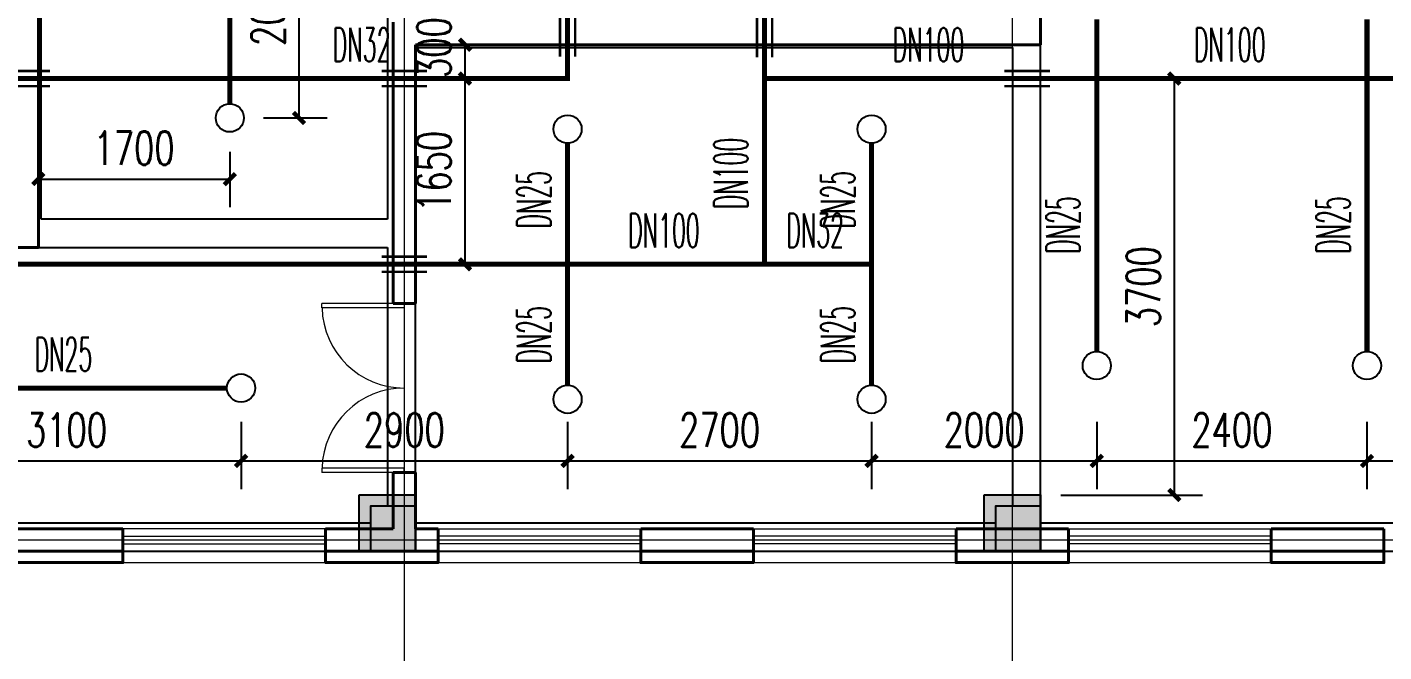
# Model space of a CAD drawing. Extents: x 1031190 to 1725648, y 733081 to 1571294.
# Drawn here: x 1143267 to 1155317, y 982145 to 987696 of the extents above; entities that cross this region are included whole.
import ezdxf

# ---------------------------------------------------------------- set-up
doc = ezdxf.new("R2010")
doc.units = 0
doc.header["$LTSCALE"] = 1000
doc.header["$MEASUREMENT"] = 0
doc.linetypes.add('ACAD_ISO10W100', pattern=[18.5, 12, -3, 0.5, -3])
doc.linetypes.add('DOTE', pattern=[2.42, 2, -0.2, 0.02, -0.2])
for name, color, linetype in [('BEAM', 4, 'Continuous'), ('EQUIP_不分区喷淋', 7, 'Continuous'), ('PIPE-不分区喷淋', 6, 'ZP'), ('S-COLU-HATCH', 30, 'Continuous'), ('S-COLU-LINE1', 6, 'Continuous'), ('TEXT_不分区喷淋', 7, 'Continuous'), ('TWT_DIM', 3, 'Continuous'), ('VALVE_不分区给水', 7, 'Continuous')]:
    doc.layers.add(name, color=color, linetype=linetype)
for name, color, linetype, lineweight in [('DOTE', 19, 'DOTE', 9), ('WALL', 9, 'Continuous', 40), ('WINDOW', 8, 'Continuous', 15), ('平面-看线', 45, 'Continuous', 15)]:
    doc.layers.add(name, color=color, linetype=linetype, lineweight=lineweight)
doc.styles.add('_TCH_DIM_T3', font='SIMPLEX', dxfattribs={"width": 0.705882, "bigfont": 'GBCBIG'})
doc.styles.add('_TWT_PIPEDN', font='SIMPLEX.shx', dxfattribs={"width": 0.6, "oblique": 10, "height": 3, "bigfont": 'HZTXT.shx'})
doc.styles.get("Standard").update_dxf_attribs({"font": 'gbenor.shx', "bigfont": 'gbcbig.shx'})
doc.linetypes.add('ZP', pattern='A,3,-0.2,["ZP",Standard,S=0.25,R=0,X=-0.1,Y=-0.115],-0.35', length=3.55)
doc.dimstyles.new('_TWT_ARCH&&100', dxfattribs={"dimtxt": 297.5, "dimasz": 100, "dimexe": 250, "dimexo": 300, "dimgap": 126.25, "dimtad": 1, "dimdec": 0, "dimzin": 0, "dimdsep": 46, "dimtxsty": '_TCH_DIM_T3', "dimblk": 'ARCHTICK', "dimcen": 0.09, "dimclrt": 7, "dimazin": 2, "dimtfac": 1, "dimtdec": 0, "dimtix": 1, "dimtmove": 2, "dimatfit": 3, "dimfxl": 0, "dimtolj": 1, "dimtzin": 0, "dimarcsym": 0})

# ---------------------------------------------------------------- blocks, each defined once
blk = doc.blocks.new('A$C130B5CA4')
at = {"layer": 'BEAM'}
for p, q in [((30775, -10550), (30775, -7150)), ((33850, -7150), (33850, -8900)), ((39651, -8900), (39651, -7150)), ((33850, -8900), (33850, -10550)), ((39651, -13100), (39651, -8900)), ((34100, -9025), (39401, -9025)), ((34100, -10700), (34100, -9025)), ((39401, -9025), (39401, -13100)), ((33850, -10550), (30775, -10550)), ((34100, -13100), (34100, -10700)), ((25525, -10800), (30650, -10800)), ((30650, -10800), (33850, -10800)), ((33850, -10800), (33850, -13100)), ((33700, -13250), (25600, -13250)), ((39250, -13250), (34100, -13250)), ((43175, -13250), (39650, -13250)), ((25600, -13500), (33700, -13500)), ((34100, -13500), (39250, -13500)), ((39650, -13500), (43300, -13500))]:
    blk.add_line(p, q, dxfattribs=at)
for points in [[(34100, -13100), (33700, -13100), (33700, -13500), (34100, -13500)], [(39650, -13100), (39250, -13100), (39250, -13500), (39650, -13500)]]:
    blk.add_lwpolyline(points, close=True, dxfattribs=at)
blk = doc.blocks.new('rewerwer')
at = {"layer": 'S-COLU-HATCH'}
h = blk.add_hatch(color=8, dxfattribs=at)
h.dxf.hatch_style = 1
h.paths.add_polyline_path([(1326788, 1137956), (1327288, 1137956), (1327288, 1137456), (1326788, 1137456)])
h = blk.add_hatch(color=8, dxfattribs=at)
h.dxf.hatch_style = 1
h.paths.add_polyline_path([(1332338, 1137956), (1332838, 1137956), (1332838, 1137456), (1332338, 1137456)])
at = {"layer": 'S-COLU-LINE1', "color": 8}
for points in [[(1326788, 1137956), (1327288, 1137956), (1327288, 1137456), (1326788, 1137456)], [(1332338, 1137956), (1332838, 1137956), (1332838, 1137456), (1332338, 1137456)]]:
    blk.add_lwpolyline(points, close=True, dxfattribs=at)
blk = doc.blocks.new('$VALVE$00000533')
at = {"ltscale": 0.5, "const_width": 25}
for points in [[(-225, 75), (225, 75)], [(-225, -75), (225, -75)]]:
    blk.add_lwpolyline(points, dxfattribs=at)
blk = doc.blocks.new('_ArchTick')
at = {"color": 0, "linetype": 'ByBlock', "const_width": 0.4}
blk.add_lwpolyline([(-0.5, -0.5), (0.5, 0.5)], dxfattribs=at)
blk = doc.blocks.new('*D106')
at = {"layer": 'Defpoints', "color": 0}
for p in [(1146717, 987239), (1147156, 987239), (1146717, 985589)]:
    blk.add_point(p, dxfattribs=at)
at = {"layer": 'TWT_DIM', "color": 0, "lineweight": -2}
for p, q in [((1147017, 987239), (1147406, 987239)), ((1147156, 985589), (1147156, 987239)), ((1147017, 985589), (1147406, 985589))]:
    blk.add_line(p, q, dxfattribs=at)
at = {"layer": 'TWT_DIM', "color": 0, "lineweight": -2, "xscale": 100, "yscale": 100, "zscale": 100}
for p, rotation in [((1147156, 987239), 90), ((1147156, 985589), 270)]:
    blk.add_blockref('_ArchTick', p, dxfattribs=dict(at, rotation=rotation))
at = {"layer": 'TWT_DIM', "color": 7, "insert": (1146881, 986414), "char_height": 297.5, "attachment_point": 5, "rotation": 90, "style": '_TCH_DIM_T3'}
blk.add_mtext('\\A1;1650', dxfattribs=at)
blk = doc.blocks.new('*D107')
at = {"layer": 'Defpoints', "color": 0}
for p in [(1146717, 987539), (1147156, 987539), (1146717, 987239)]:
    blk.add_point(p, dxfattribs=at)
at = {"layer": 'TWT_DIM', "color": 0, "lineweight": -2}
for p, q in [((1147017, 987539), (1147406, 987539)), ((1147156, 987239), (1147156, 987539)), ((1147017, 987239), (1147406, 987239))]:
    blk.add_line(p, q, dxfattribs=at)
at = {"layer": 'TWT_DIM', "color": 0, "lineweight": -2, "xscale": 100, "yscale": 100, "zscale": 100}
for p, rotation in [((1147156, 987539), 90), ((1147156, 987239), 270)]:
    blk.add_blockref('_ArchTick', p, dxfattribs=dict(at, rotation=rotation))
at = {"layer": 'TWT_DIM', "color": 7, "insert": (1146881, 987514), "char_height": 297.5, "attachment_point": 5, "rotation": 90, "style": '_TCH_DIM_T3'}
blk.add_mtext('\\A1;300', dxfattribs=at)
blk = doc.blocks.new('*D119')
at = {"layer": 'Defpoints', "color": 0}
for p in [(1152148, 987239), (1153456, 987239), (1152148, 983539)]:
    blk.add_point(p, dxfattribs=at)
at = {"layer": 'TWT_DIM', "color": 0, "lineweight": -2}
for p, q in [((1152448, 987239), (1153706, 987239)), ((1153456, 983539), (1153456, 987239)), ((1152448, 983539), (1153706, 983539))]:
    blk.add_line(p, q, dxfattribs=at)
at = {"layer": 'TWT_DIM', "color": 0, "lineweight": -2, "xscale": 100, "yscale": 100, "zscale": 100}
for p, rotation in [((1153456, 987239), 90), ((1153456, 983539), 270)]:
    blk.add_blockref('_ArchTick', p, dxfattribs=dict(at, rotation=rotation))
at = {"layer": 'TWT_DIM', "color": 7, "insert": (1153181, 985389), "char_height": 297.5, "attachment_point": 5, "rotation": 90, "style": '_TCH_DIM_T3'}
blk.add_mtext('\\A1;3700', dxfattribs=at)
blk = doc.blocks.new('*D416')
at = {"layer": 'Defpoints', "color": 0}
for p in [(1145067, 988889), (1145682, 988889), (1145067, 986889)]:
    blk.add_point(p, dxfattribs=at)
at = {"layer": 'TWT_DIM', "color": 0, "lineweight": -2}
for p, q in [((1145367, 988889), (1145932, 988889)), ((1145682, 986889), (1145682, 988889)), ((1145367, 986889), (1145932, 986889))]:
    blk.add_line(p, q, dxfattribs=at)
at = {"layer": 'TWT_DIM', "color": 0, "lineweight": -2, "xscale": 100, "yscale": 100, "zscale": 100}
for p, rotation in [((1145682, 988889), 90), ((1145682, 986889), 270)]:
    blk.add_blockref('_ArchTick', p, dxfattribs=dict(at, rotation=rotation))
at = {"layer": 'TWT_DIM', "color": 7, "insert": (1145407, 987889), "char_height": 297.5, "attachment_point": 5, "rotation": 90, "style": '_TCH_DIM_T3'}
blk.add_mtext('\\A1;2000', dxfattribs=at)
blk = doc.blocks.new('*D418')
at = {"layer": 'Defpoints', "color": 0}
for p in [(1143367, 986889), (1145067, 986889), (1145067, 986346)]:
    blk.add_point(p, dxfattribs=at)
at = {"layer": 'TWT_DIM', "color": 0, "lineweight": -2}
for p, q in [((1143367, 986589), (1143367, 986096)), ((1145067, 986589), (1145067, 986096)), ((1143367, 986346), (1145067, 986346))]:
    blk.add_line(p, q, dxfattribs=at)
at = {"layer": 'TWT_DIM', "color": 0, "lineweight": -2, "xscale": 100, "yscale": 100, "zscale": 100, "rotation": 180}
blk.add_blockref('_ArchTick', (1143367, 986346), dxfattribs=at)
at = {"layer": 'TWT_DIM', "color": 0, "lineweight": -2, "xscale": 100, "yscale": 100, "zscale": 100}
blk.add_blockref('_ArchTick', (1145067, 986346), dxfattribs=at)
at = {"layer": 'TWT_DIM', "color": 7, "insert": (1144217, 986621), "char_height": 297.5, "attachment_point": 5, "style": '_TCH_DIM_T3'}
blk.add_mtext('\\A1;1700', dxfattribs=at)
blk = doc.blocks.new('*D617')
at = {"layer": 'Defpoints', "color": 0}
for p in [(1142067, 984489), (1145167, 984489), (1145167, 983842)]:
    blk.add_point(p, dxfattribs=at)
at = {"layer": 'TWT_DIM', "color": 0, "lineweight": -2}
for p, q in [((1142067, 984189), (1142067, 983592)), ((1145167, 984189), (1145167, 983592)), ((1142067, 983842), (1145167, 983842))]:
    blk.add_line(p, q, dxfattribs=at)
at = {"layer": 'TWT_DIM', "color": 0, "lineweight": -2, "xscale": 100, "yscale": 100, "zscale": 100, "rotation": 180}
blk.add_blockref('_ArchTick', (1142067, 983842), dxfattribs=at)
at = {"layer": 'TWT_DIM', "color": 0, "lineweight": -2, "xscale": 100, "yscale": 100, "zscale": 100}
blk.add_blockref('_ArchTick', (1145167, 983842), dxfattribs=at)
at = {"layer": 'TWT_DIM', "color": 7, "insert": (1143617, 984117), "char_height": 297.5, "attachment_point": 5, "style": '_TCH_DIM_T3'}
blk.add_mtext('\\A1;3100', dxfattribs=at)
blk = doc.blocks.new('*D618')
at = {"layer": 'Defpoints', "color": 0}
for p in [(1145167, 984489), (1148067, 984489), (1148067, 983842)]:
    blk.add_point(p, dxfattribs=at)
at = {"layer": 'TWT_DIM', "color": 0, "lineweight": -2}
for p, q in [((1145167, 984189), (1145167, 983592)), ((1148067, 984189), (1148067, 983592)), ((1145167, 983842), (1148067, 983842))]:
    blk.add_line(p, q, dxfattribs=at)
at = {"layer": 'TWT_DIM', "color": 0, "lineweight": -2, "xscale": 100, "yscale": 100, "zscale": 100, "rotation": 180}
blk.add_blockref('_ArchTick', (1145167, 983842), dxfattribs=at)
at = {"layer": 'TWT_DIM', "color": 0, "lineweight": -2, "xscale": 100, "yscale": 100, "zscale": 100}
blk.add_blockref('_ArchTick', (1148067, 983842), dxfattribs=at)
at = {"layer": 'TWT_DIM', "color": 7, "insert": (1146617, 984117), "char_height": 297.5, "attachment_point": 5, "style": '_TCH_DIM_T3'}
blk.add_mtext('\\A1;2900', dxfattribs=at)
blk = doc.blocks.new('*D619')
at = {"layer": 'Defpoints', "color": 0}
for p in [(1148067, 984489), (1150767, 984489), (1150767, 983842)]:
    blk.add_point(p, dxfattribs=at)
at = {"layer": 'TWT_DIM', "color": 0, "lineweight": -2}
for p, q in [((1148067, 984189), (1148067, 983592)), ((1150767, 984189), (1150767, 983592)), ((1148067, 983842), (1150767, 983842))]:
    blk.add_line(p, q, dxfattribs=at)
at = {"layer": 'TWT_DIM', "color": 0, "lineweight": -2, "xscale": 100, "yscale": 100, "zscale": 100, "rotation": 180}
blk.add_blockref('_ArchTick', (1148067, 983842), dxfattribs=at)
at = {"layer": 'TWT_DIM', "color": 0, "lineweight": -2, "xscale": 100, "yscale": 100, "zscale": 100}
blk.add_blockref('_ArchTick', (1150767, 983842), dxfattribs=at)
at = {"layer": 'TWT_DIM', "color": 7, "insert": (1149417, 984117), "char_height": 297.5, "attachment_point": 5, "style": '_TCH_DIM_T3'}
blk.add_mtext('\\A1;2700', dxfattribs=at)
blk = doc.blocks.new('*D620')
at = {"layer": 'Defpoints', "color": 0}
for p in [(1150767, 984489), (1152767, 984489), (1152767, 983842)]:
    blk.add_point(p, dxfattribs=at)
at = {"layer": 'TWT_DIM', "color": 0, "lineweight": -2}
for p, q in [((1150767, 984189), (1150767, 983592)), ((1152767, 984189), (1152767, 983592)), ((1150767, 983842), (1152767, 983842))]:
    blk.add_line(p, q, dxfattribs=at)
at = {"layer": 'TWT_DIM', "color": 0, "lineweight": -2, "xscale": 100, "yscale": 100, "zscale": 100, "rotation": 180}
blk.add_blockref('_ArchTick', (1150767, 983842), dxfattribs=at)
at = {"layer": 'TWT_DIM', "color": 0, "lineweight": -2, "xscale": 100, "yscale": 100, "zscale": 100}
blk.add_blockref('_ArchTick', (1152767, 983842), dxfattribs=at)
at = {"layer": 'TWT_DIM', "color": 7, "insert": (1151767, 984117), "char_height": 297.5, "attachment_point": 5, "style": '_TCH_DIM_T3'}
blk.add_mtext('\\A1;2000', dxfattribs=at)
blk = doc.blocks.new('*D621')
at = {"layer": 'Defpoints', "color": 0}
for p in [(1152767, 984489), (1155167, 984489), (1155167, 983842)]:
    blk.add_point(p, dxfattribs=at)
at = {"layer": 'TWT_DIM', "color": 0, "lineweight": -2}
for p, q in [((1152767, 984189), (1152767, 983592)), ((1155167, 984189), (1155167, 983592)), ((1152767, 983842), (1155167, 983842))]:
    blk.add_line(p, q, dxfattribs=at)
at = {"layer": 'TWT_DIM', "color": 0, "lineweight": -2, "xscale": 100, "yscale": 100, "zscale": 100, "rotation": 180}
blk.add_blockref('_ArchTick', (1152767, 983842), dxfattribs=at)
at = {"layer": 'TWT_DIM', "color": 0, "lineweight": -2, "xscale": 100, "yscale": 100, "zscale": 100}
blk.add_blockref('_ArchTick', (1155167, 983842), dxfattribs=at)
at = {"layer": 'TWT_DIM', "color": 7, "insert": (1153967, 984117), "char_height": 297.5, "attachment_point": 5, "style": '_TCH_DIM_T3'}
blk.add_mtext('\\A1;2400', dxfattribs=at)
blk = doc.blocks.new('*D622')
at = {"layer": 'Defpoints', "color": 0}
for p in [(1155167, 984489), (1157867, 984489), (1157867, 983842)]:
    blk.add_point(p, dxfattribs=at)
at = {"layer": 'TWT_DIM', "color": 0, "lineweight": -2}
for p, q in [((1155167, 984189), (1155167, 983592)), ((1157867, 984189), (1157867, 983592)), ((1155167, 983842), (1157867, 983842))]:
    blk.add_line(p, q, dxfattribs=at)
at = {"layer": 'TWT_DIM', "color": 0, "lineweight": -2, "xscale": 100, "yscale": 100, "zscale": 100, "rotation": 180}
blk.add_blockref('_ArchTick', (1155167, 983842), dxfattribs=at)
at = {"layer": 'TWT_DIM', "color": 0, "lineweight": -2, "xscale": 100, "yscale": 100, "zscale": 100}
blk.add_blockref('_ArchTick', (1157867, 983842), dxfattribs=at)
at = {"layer": 'TWT_DIM', "color": 7, "insert": (1156517, 984117), "char_height": 297.5, "attachment_point": 5, "style": '_TCH_DIM_T3'}
blk.add_mtext('\\A1;2700', dxfattribs=at)
blk = doc.blocks.new('$TwtSys$00000125')
blk.add_circle((0, 0, 0), 1)
blk = doc.blocks.new('$DorLib2D$00000002')
for p, q in [((-0.5, 0), (-0.5, 0.4875)), ((-0.475, 0.4875), (-0.5, 0.4875)), ((-0.475, 0), (-0.475, 0.4875)), ((0.475, 0), (0.475, 0.4875)), ((0.475, 0.4875), (0.5, 0.4875)), ((0.5, 0), (0.5, 0.4875)), ((-0.5, 0), (-0.475, 0)), ((0.5, 0), (0.475, 0))]:
    blk.add_line(p, q)
at = {"lineweight": 13}
for centre, start, end in [((-0.4875, 0), 0, 88.53072), ((0.4875, 0), 91.46928, 180)]:
    blk.add_arc(centre, 0.4875, start, end, dxfattribs=at)
blk = doc.blocks.new('$WINLIB2D$00000001')
at = {"color": 0}
for points in [[(-0.5, 0.5), (-0.5, -0.5)], [(-0.5, 0.5), (0.5, 0.5)], [(0.5, -0.5), (0.5, 0.5)], [(0.5, 0.1667), (-0.5, 0.1667)], [(0.5, -0.1667), (-0.5, -0.1667)], [(-0.5, -0.5), (0.5, -0.5)]]:
    blk.add_lwpolyline(points, dxfattribs=at)

msp = doc.modelspace()

# ---------------------------------------------------------------- hatches: boundary and pattern name
at = {"layer": 'PIPE-不分区喷淋'}
for points in [[(1148067, 987239.4), (1148089.5, 987239.4), (1148089.5, 987216.9)], [(1148067, 987239.4), (1148067, 987216.9), (1148089.5, 987216.9)]]:
    msp.add_hatch(color=256, dxfattribs=at).paths.add_polyline_path(points)

# ---------------------------------------------------------------- linework, layer by layer
at = {"layer": 'DOTE', "linetype": 'ACAD_ISO10W100', "ltscale": 100}
for p, q in [((1146617, 1000639.4), (1146617, 979939.4)), ((1152017, 1000639.4), (1152017, 979939.4)), ((1110440.6, 983139.4), (1187717, 983139.4))]:
    msp.add_line(p, q, dxfattribs=at)
at = {"layer": 'PIPE-不分区喷淋', "const_width": 45}
for points in [[(1145067, 988764.4), (1145067, 987239.4)], [(1149817, 988789.4), (1149817, 987239.4)], [(1148067, 988664.4), (1148067, 987239.4)], [(1152767, 987764.4), (1152767, 987239.4)], [(1155167, 987764.4), (1155167, 987239.4)], [(1145067, 987239.4), (1134767, 987239.4)], [(1148067, 987239.4), (1145067, 987239.4)], [(1145067, 987239.4), (1145067, 987014.4)], [(1149817, 987239.4), (1149817, 985589.4)], [(1152767, 987239.4), (1149817, 987239.4)], [(1152767, 987239.4), (1152767, 984814.4)], [(1155167, 987239.4), (1152767, 987239.4)], [(1155167, 987239.4), (1155167, 984814.4)], [(1157867, 987239.4), (1155167, 987239.4)], [(1148067, 986664.4), (1148067, 985589.4)], [(1150767, 986664.4), (1150767, 985589.4)], [(1129317, 985589.4), (1148067, 985589.4)], [(1148067, 985589.4), (1148067, 984514.4)], [(1148067, 985589.4), (1149817, 985589.4)], [(1149817, 985589.4), (1150767, 985589.4)], [(1150767, 985589.4), (1150767, 984514.4)], [(1142192, 984489.4), (1145042, 984489.4)]]:
    msp.add_lwpolyline(points, dxfattribs=at)
at = {"layer": 'WALL', "color": 8}
for p, q in [((1152267, 987539.4), (1152267, 990239.4)), ((1143367, 988139.4), (1143367, 985739.4)), ((1146517, 987739.4), (1146517, 987639.4)), ((1146517, 987639.4), (1146517, 985239.4)), ((1146717, 987539.4), (1152267, 987539.4)), ((1146717, 985239.4), (1146717, 987539.4)), ((1139867, 985739.4), (1143367, 985739.4)), ((1146517, 985239.4), (1146717, 985239.4)), ((1146717, 983739.4), (1146517, 983739.4)), ((1146517, 983739.4), (1146517, 983239.4)), ((1146717, 983239.4), (1146717, 983739.4)), ((1144117, 983239.4), (1143117, 983239.4)), ((1144117, 983039.4), (1144117, 983239.4)), ((1146517, 983239.4), (1145917, 983239.4)), ((1145917, 983239.4), (1145917, 983039.4)), ((1146917, 983239.4), (1146717, 983239.4)), ((1146917, 983039.4), (1146917, 983239.4)), ((1149717, 983239.4), (1148717, 983239.4)), ((1148717, 983239.4), (1148717, 983039.4)), ((1149717, 983039.4), (1149717, 983239.4)), ((1152517, 983239.4), (1151517, 983239.4)), ((1151517, 983239.4), (1151517, 983039.4)), ((1152517, 983039.4), (1152517, 983239.4)), ((1155317, 983239.4), (1154317, 983239.4)), ((1154317, 983239.4), (1154317, 983039.4)), ((1155317, 983039.4), (1155317, 983239.4)), ((1143117, 983039.4), (1144117, 983039.4)), ((1145917, 983039.4), (1146617, 983039.4)), ((1146617, 983039.4), (1146917, 983039.4)), ((1148717, 983039.4), (1149717, 983039.4)), ((1151517, 983039.4), (1152517, 983039.4)), ((1154317, 983039.4), (1155317, 983039.4))]:
    msp.add_line(p, q, dxfattribs=at)
for points in [[(1144117, 983039.4), (1144117, 982939.4), (1143117, 982939.4), (1143117, 983039.4)], [(1146917, 983039.4), (1146917, 982939.4), (1145917, 982939.4), (1145917, 983039.4)], [(1149717, 983039.4), (1149717, 982939.4), (1148717, 982939.4), (1148717, 983039.4)], [(1152517, 983039.4), (1152517, 982939.4), (1151517, 982939.4), (1151517, 983039.4)], [(1155317, 983039.4), (1155317, 982939.4), (1154317, 982939.4), (1154317, 983039.4)]]:
    msp.add_lwpolyline(points, dxfattribs=at)
at = {"layer": '平面-看线', "color": 8}
for points in [[(1144117, 982939.4), (1145917, 982939.4)], [(1146917, 982939.4), (1148717, 982939.4)], [(1149717, 982939.4), (1151517, 982939.4)], [(1152517, 982939.4), (1154317, 982939.4)]]:
    msp.add_lwpolyline(points, dxfattribs=at)

# ---------------------------------------------------------------- block references
at = {"layer": 'BEAM'}
msp.add_blockref('A$C130B5CA4', (1112617, 996539.4), dxfattribs=at)
at = {"layer": 'EQUIP_不分区喷淋', "xscale": 125, "yscale": 125, "zscale": 125}
for p in [(1145067, 986889.4), (1152767, 984689.4), (1155167, 984689.4), (1145167, 984489.4)]:
    msp.add_blockref('$TwtSys$00000125', p, dxfattribs=at)
at = {"layer": 'EQUIP_不分区喷淋', "xscale": 125, "yscale": 125, "zscale": 125, "rotation": 1.243358235020514e-11}
for p in [(1148067, 986789.4), (1150767, 986789.4), (1148067, 984389.4), (1150767, 984389.4)]:
    msp.add_blockref('$TwtSys$00000125', p, dxfattribs=at)
at = {"layer": 'S-COLU-LINE1', "color": 8}
msp.add_blockref('rewerwer', (-180570.7, -154416.7), dxfattribs=at)
at = {"layer": 'VALVE_不分区给水', "xscale": -0.8999999999999999, "yscale": -0.8999999999999999, "zscale": 0.8999999999999999, "rotation": 90}
for p in [(1148067, 987636.1, 3000), (1149817, 987628.7, 3000)]:
    msp.add_blockref('$VALVE$00000533', p, dxfattribs=at)
at = {"layer": 'VALVE_不分区给水', "xscale": -0.8999999999999999, "yscale": -0.8999999999999999, "zscale": 0.8999999999999999}
for p in [(1143267, 987239.4), (1146617, 987239.4), (1152148, 987239.4, 3000), (1146617, 985589.4)]:
    msp.add_blockref('$VALVE$00000533', p, dxfattribs=at)
at = {"layer": 'WINDOW'}
for name, p, xscale, yscale, zscale, rotation in [('$DorLib2D$00000002', (1146617, 984489.4), -1500, -1500, -1500, 270.0000000000563), ('$WINLIB2D$00000001', (1145017, 983139.4), 1800, -200, 1800, 179.9999999999983), ('$WINLIB2D$00000001', (1147817, 983139.4), -1800, -200, -1800, 179.9999999999972), ('$WINLIB2D$00000001', (1150617, 983139.4), -1800, -200, -1800, 179.9999999999972), ('$WINLIB2D$00000001', (1153417, 983139.4), -1800, -200, -1800, 179.9999999999972)]:
    msp.add_blockref(name, p, dxfattribs=dict(at, xscale=xscale, yscale=yscale, zscale=zscale, rotation=rotation))

# ---------------------------------------------------------------- texts
at = {"layer": 'TEXT_不分区喷淋', "style": '_TWT_PIPEDN', "width": 0.48}
for s, p in [('DN32', (1145981.9, 987389.4)), ('DN100', (1150955.1, 987389.4)), ('DN100', (1153630.1, 987389.4)), ('DN100', (1148605.1, 985739.4)), ('DN32', (1150010, 985739.4)), ('DN25', (1143333.4, 984639.4))]:
    msp.add_text(s, height=300, dxfattribs=at).set_placement(p)
for s, p in [('DN100', (1149667, 986077.6)), ('DN25', (1147917, 985905.8)), ('DN25', (1150617, 985905.8)), ('DN25', (1152617, 985680.8)), ('DN25', (1155017, 985680.8)), ('DN25', (1147917, 984705.8)), ('DN25', (1150617, 984705.8))]:
    msp.add_text(s, height=300, rotation=90, dxfattribs=at).set_placement(p)

# ---------------------------------------------------------------- dimensions: what is measured, and where the dimension line sits
at = {"layer": 'TWT_DIM'}
for p1, p2, distance, picture, middle in [((1145067, 986889.4), (1145067, 988889.4), -614.9, '*D416', (1145406.9, 987889.4)), ((1146717, 985589.4), (1146717, 987239.4), -439.5, '*D106', (1146881.5, 986414.4)), ((1152148, 983539.4), (1152148, 987239.4), -1308.1, '*D119', (1153181.1, 985389.4)), ((1143367, 986889.4), (1145067, 986889.4), -543.8, '*D418', (1144217, 986620.6)), ((1142067, 984489.4), (1145167, 984489.4), -647.4, '*D617', (1143617, 984117.1)), ((1145167, 984489.4), (1148067, 984489.4), -647.4, '*D618', (1146617, 984117.1)), ((1148067, 984489.4), (1150767, 984489.4), -647.4, '*D619', (1149417, 984117.1)), ((1150767, 984489.4), (1152767, 984489.4), -647.4, '*D620', (1151767, 984117.1)), ((1152767, 984489.4), (1155167, 984489.4), -647.4, '*D621', (1153967, 984117.1)), ((1155167, 984489.4), (1157867, 984489.4), -647.4, '*D622', (1156517, 984117.1))]:
    dim = msp.add_aligned_dim(p1=p1, p2=p2, distance=distance, dimstyle='_TWT_ARCH&&100', dxfattribs=at)
    dim.commit()
    dim.dimension.update_dxf_attribs({"geometry": picture, "text_midpoint": middle})
dim = msp.add_linear_dim(base=(1147156.5, 987539.4), p1=(1146717, 987239.4), p2=(1146717, 987539.4), angle=90, dimstyle='_TWT_ARCH&&100', dxfattribs=at)
dim.commit()
dim.dimension.update_dxf_attribs({"geometry": '*D107', "text_midpoint": (1146881.5, 987514.4), "dimtype": 129})

doc.saveas('drawing.dxf')
